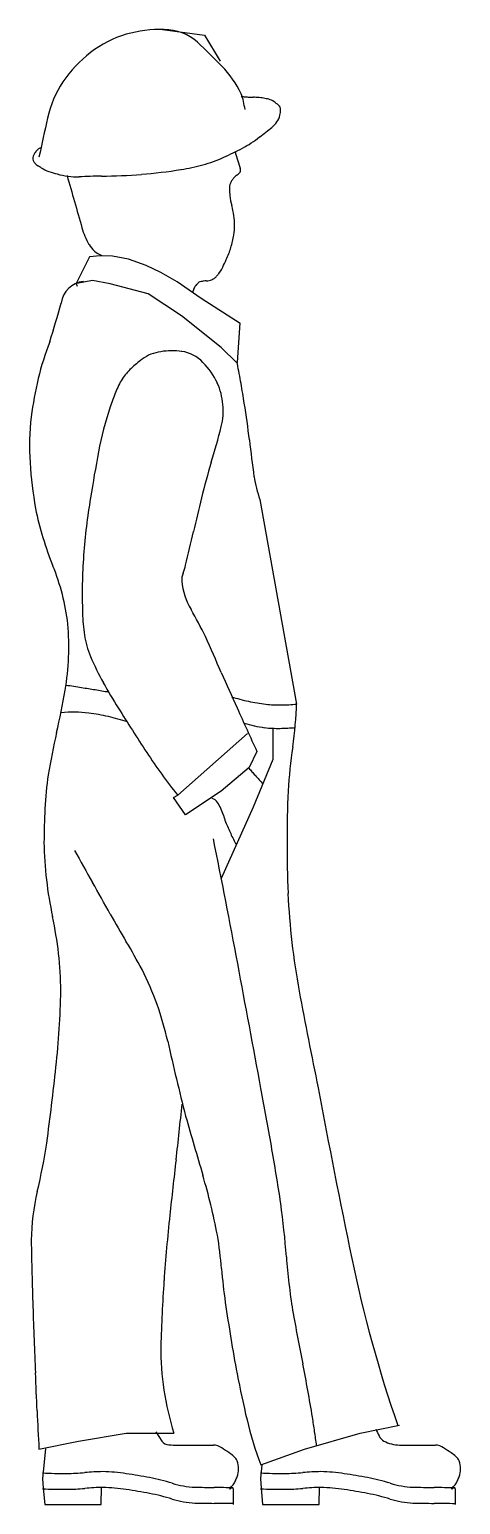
# Model space of a CAD drawing. Extents: x -6.4 to 14.7, y -0.3 to 71.7.
import ezdxf

# ---------------------------------------------------------------- set-up
doc = ezdxf.new("R2010")
doc.units = 0
doc.header["$LTSCALE"] = 254
doc.header["$MEASUREMENT"] = 0
doc.layers.get('0').update_dxf_attribs({"linetype": 'CONTINUOUS'})

msp = doc.modelspace()

# ---------------------------------------------------------------- linework, layer by layer
at = {"linetype": 'Continuous'}
for p, q in [((0.116, 71.672), (2.172, 71.402)), ((2.172, 71.402), (2.944, 70.133)), ((3.647, 65.728), (3.779, 65.313)), ((3.779, 65.313), (3.91, 64.898)), ((-3.44, 60.581), (-4.095, 59.27)), ((-2.913, 60.63), (-3.44, 60.581)), ((-2.318, 60.611), (-2.913, 60.63)), ((-1.533, 60.462), (-2.318, 60.611)), ((-0.679, 60.154), (-1.533, 60.462)), ((0.045, 59.806), (-0.679, 60.154)), ((0.84, 59.36), (0.045, 59.806)), ((-4.095, 59.27), (-4.045, 59.141)), ((-3.3, 59.419), (-4.065, 59.27)), ((-2.423, 59.252), (-3.3, 59.419)), ((-0.58, 58.764), (-2.423, 59.252)), ((2.012, 58.545), (0.84, 59.36)), ((1.059, 57.705), (-0.58, 58.764)), ((3.906, 57.328), (2.012, 58.545)), ((2.993, 56.157), (1.059, 57.705)), ((3.9, 57.349), (3.764, 55.411)), ((3.767, 55.384), (2.993, 56.157)), ((3.776, 55.357), (3.767, 55.384)), ((4.87, 48.725), (6.669, 38.747)), ((5.508, 37.536), (5.508, 36.039)), ((0.866, 34.298), (4.279, 37.303)), ((4.734, 36.426), (4.348, 35.652)), ((5.508, 36.039), (4.541, 33.718)), ((4.348, 35.652), (2.993, 34.492)), ((0.664, 34.181), (0.866, 34.298)), ((1.253, 33.331), (0.664, 34.181)), ((2.993, 34.492), (1.253, 33.331)), ((4.541, 33.718), (2.993, 30.236)), ((-3.97, 2.767), (-1.649, 3.154)), ((-1.649, 3.154), (-0.102, 3.154)), ((-0.206, 3.213), (-0.057, 2.99)), ((-0.102, 3.154), (0.672, 3.154)), ((-0.057, 2.99), (0.092, 2.767)), ((7.056, 2.38), (9.764, 3.154)), ((9.764, 3.154), (11.698, 3.541)), ((-5.905, 2.38), (-3.97, 2.767)), ((-5.594, 2.388), (-5.739, 0.941)), ((0.866, 2.574), (1.349, 2.574)), ((1.349, 2.574), (1.833, 2.574)), ((1.833, 2.574), (2.22, 2.574)), ((2.22, 2.574), (2.607, 2.574)), ((4.928, 1.606), (7.056, 2.38)), ((11.698, 2.574), (12.182, 2.574)), ((12.182, 2.574), (12.666, 2.574)), ((12.666, 2.574), (13.053, 2.574)), ((13.053, 2.574), (13.439, 2.574)), ((4.967, 1.612), (4.9, 0.941)), ((-5.739, 0.941), (-5.695, 0.471)), ((4.9, 0.941), (4.945, 0.471)), ((-5.695, 0.471), (-5.627, -0.328)), ((-2.876, -0.328), (-2.854, 0.538)), ((3.574, 0.446), (3.574, 0.059)), ((3.574, 0.059), (3.574, -0.328)), ((4.945, 0.471), (5.012, -0.328)), ((7.763, -0.328), (7.785, 0.538)), ((14.407, 0.446), (14.407, 0.059)), ((14.407, 0.059), (14.407, -0.328)), ((-5.627, -0.328), (-2.876, -0.328)), ((5.012, -0.328), (7.763, -0.328))]:
    msp.add_line(p, q, dxfattribs=at)
for centre, radius, start, end in [((-0.236, 66.543), 5.096, 106.1015, 128.20163), ((0.021, 65.623), 6.052, 88.26398, 106.021), ((0.215, 69.248), 2.424, 48.12176, 90.24161), ((-32.059, 35.489), 49.127, 44.43176, 46.37863), ((0.579, 65.425), 6.479, 127.74995, 145.2502), ((-0.465, 66.442), 4.897, 25.33994, 44.60222), ((-0.235, 66.184), 5.38, 146.94649, 167.44821), ((2.144, 67.768), 1.973, 11.37345, 22.95246), ((4.754, 76.201), 7.835, 264.19771, 265.6113), ((-19.348, 63.429), 23.899, 10.45016, 11.41089), ((6.37, 97.262), 28.958, 265.61121, 265.99371), ((4.66, 73.112), 4.748, 266.22477, 268.83688), ((4.351, 57.936), 10.431, 87.64731, 88.83653), ((4.669, 66.364), 1.997, 78.98611, 86.82547), ((3.418, 59.926), 8.556, 77.16445, 78.99834), ((5.149, 67.588), 0.701, 53.48228, 76.03326), ((3.291, 65.047), 3.849, 49.57879, 53.76137), ((5.581, 67.755), 0.303, 359.83848, 47.1114), ((4.93, 67.714), 0.954, 346.36136, 2.41682), ((132.806, 36.051), 141.791, 167.24623, 168.03645), ((4.751, 67.801), 1.149, 308.21024, 344.24167), ((1.615, 70.484), 5.195, 297.63426, 308.73568), ((-6.264, 81.243), 18.528, 306.92265, 309.26459), ((-5.781, 65.358), 0.431, 152.28289, 171.22289), ((-5.67, 65.303), 0.555, 137.78722, 152.56369), ((-3.063, 63.183), 3.915, 137.80305, 140.44426), ((-5.77, 65.645), 0.256, 100.70966, 139.06525), ((-3.46, 80.157), 16.119, 294.07742, 297.67049), ((-5.938, 65.395), 0.271, 173.74902, 205.16362), ((-5.582, 65.551), 0.66, 204.31721, 217.59701), ((-5.694, 65.475), 0.524, 218.50242, 239.22283), ((-15.45, 49.223), 18.431, 58.41813, 59.01722), ((-4.91, 66.336), 1.667, 237.84725, 252.2665), ((-3.158, 91.316), 26.806, 274.81776, 278.98064), ((-0.387, 73.987), 9.258, 278.78401, 285.53631), ((0.231, 71.776), 6.962, 285.50736, 294.47462), ((3.502, 64.758), 0.431, 5.69214, 18.89017), ((4.465, 95.521), 32.321, 252.19519, 252.94462), ((-4.065, 67.815), 3.331, 253.43474, 272.03805), ((159357.536, 45598.427), 165739.565, 195.94601295, 195.94647131), ((5.061, -208.763), 273.397, 91.6584, 91.88804), ((-2.923, 88.507), 23.988, 270.17128, 274.8226), ((4.051, 63.919), 0.666, 157.34152, 183.57439), ((4.455, 63.708), 1.121, 146.72474, 155.37184), ((4.295, 63.814), 0.929, 136.35174, 146.77513), ((4.56, 63.491), 1.345, 125.94798, 134.19684), ((3.342, 65.173), 0.732, 305.88496, 320.94076), ((3.802, 64.784), 0.13, 326.06445, 7.43264), ((9.67, 64.223), 6.293, 183.14987, 185.99709), ((6.302, 63.845), 2.904, 185.53169, 195.34618), ((10277.23, 3001.026), 10692.875, 195.9464665, 195.9535712), ((-1.157, 61.8), 4.83, 9.41433, 15.32983), ((-0.669, 62.843), 3.249, 195.0288, 210.64815), ((0.821, 62.107), 2.821, 350.51717, 0.17564), ((0.258, 62.107), 3.385, 0.13527, 8.19415), ((-1.307, 62.469), 4.98, 343.19241, 350.43975), ((-2.416, 61.766), 1.197, 208.94627, 249.31114), ((-0.558, 62.241), 4.197, 334.62831, 343.22117), ((1.726, 60.691), 1.476, 319.56009, 335.20499), ((-31.892, 76.288), 38.535, 335.11435, 335.71894), ((-3.6, 58.154), 1.233, 96.39574, 172.43433), ((1.907, 58.922), 0.275, 152.19149, 173.55072), ((2.46, 58.592), 0.917, 143.53662, 150.0597), ((2.912, 58.258), 1.48, 139.49874, 143.54615), ((2.731, 58.443), 1.222, 136.68833, 140.56505), ((2.072, 59.064), 0.317, 121.93307, 136.77162), ((2.066, 59.048), 0.328, 100.70672, 119.56955), ((2.489, 56.849), 2.567, 98.42963, 100.86828), ((2.357, 57.828), 1.579, 93.4861, 98.87252), ((2.155, 61.136), 1.735, 273.48696, 278.38912), ((2.333, 59.838), 0.425, 280.1511, 294.43589), ((1.847, 60.912), 1.604, 294.36121, 298.17149), ((2.368, 59.926), 0.489, 298.94649, 318.79485), ((-3.595, 65.183), 8.438, 318.61049, 319.77885), ((-4.14, 59.628), 5.814, 352.30088, 353.3267), ((-82.44, 80.069), 80.608, 342.94726, 344.34457), ((7.171, 51.491), 13.483, 158.51272, 166.53749), ((2.898, 50.567), 6.272, 126.99131, 133.28699), ((0.323, 53.93), 2.037, 97.91909, 126.03252), ((0.612, 52.18), 3.81, 83.26627, 98.60341), ((0.786, 54.167), 1.817, 43.73966, 81.34882), ((0.612, 52.99), 2.941, 133.21702, 146.57311), ((-0.263, 53.031), 3.362, 24.32968, 45.36852), ((-21.443, 50.14), 25.753, 9.50752, 11.68745), ((10.717, 50.636), 17.132, 166.51571, 172.83727), ((1.426, 52.558), 3.859, 147.88694, 158.82899), ((-0.174, 53.087), 3.257, 4.96159, 24.09119), ((-372.427, -8.644), 381.626, 9.36065, 9.50778), ((11.65, 48.589), 14.826, 158.79543, 161.65549), ((-0.199, 53.062), 3.284, 346.37745, 5.35296), ((-33.893, 47.27), 38.505, 6.51246, 9.2018), ((5.633, 51.338), 12, 173.13772, 183.85453), ((13.644, 47.876), 16.944, 161.48833, 169.18827), ((-36.416, 62.42), 40.691, 343.03755, 345.5823), ((86.844, 61.053), 83.016, 186.51289, 187.76055), ((15.403, 51.981), 21.792, 183.81543, 189.7346), ((64.674, 38.117), 68.898, 169.1766, 171.07419), ((33.362, 41.137), 32.26, 163.03725, 166.24652), ((12.284, 51.186), 7.811, 189.89869, 198.36164), ((9.6, 51.503), 15.999, 191.56122, 202.10903), ((26.658, 43.793), 30.464, 170.52794, 175.82594), ((1679.703, -346.604), 1723.644, 166.738028, 166.794178), ((-1140.375, 315.143), 1173.035, 346.711604, 346.79411), ((-15.369, 41.349), 10.956, 6.83139, 22.16237), ((22.065, 44.123), 25.859, 175.81482, 182.05371), ((-3.068, 46.724), 4.486, 339.22931, 344.39927), ((2.073, 44.77), 1.014, 158.97892, 181.44864), ((4.543, 45.122), 3.504, 186.19582, 210.20959), ((-18.685, 31.744), 23.301, 26.21188, 29.89958), ((-17.639, 41.589), 13.191, 357.57147, 4.62304), ((5.195, 43.448), 8.976, 181.6041, 188.56683), ((0.658, 42.758), 4.387, 188.48193, 202.64709), ((-3453.724, -1489.655), 3780.162, 23.874269, 23.903146), ((11.011, 47.303), 15.693, 203.40798, 208.62649), ((-17.48, 41.577), 13.031, 350.45404, 357.59194), ((-14.919, -31.688), 72.087, 81.45526, 81.76465), ((15.562, 49.785), 20.877, 208.62072, 212.5451), ((311.014, 176.625), 336.845, 203.87424, 204.1983), ((-48.399, 47.181), 44.453, 347.22579, 349.9408), ((-10.615, -3.04), 43.118, 80.93803, 81.4553), ((-29.337, -120.477), 162.037, 80.70417, 80.94092), ((-16.093, -39.566), 80.05, 80.22487, 80.70409), ((6.014, 46.72), 8.022, 251.69815, 257.81199), ((-4.16, 31.215), 7.136, 89.91729, 95.35524), ((-4.155, 33.285), 5.066, 82.28291, 89.93433), ((-5.055, 26.717), 11.695, 77.47911, 82.23466), ((112.755, 110.468), 135.457, 212.06644, 213.15712), ((288.123, 166.51), 311.818, 204.22707, 204.44182), ((6.106, 47.138), 8.45, 257.79991, 263.60526), ((5.867, 45.061), 6.36, 263.66421, 270.45063), ((5.863, 45.849), 7.147, 270.43555, 276.47611), ((-11.007, 39.228), 17.676, 351.63075, 358.64271), ((-4.329, 29.979), 8.354, 70.83825, 77.49049), ((6.731, 46.832), 9.395, 253.80737, 256.92108), ((277.339, 161.609), 299.973, 204.44185, 204.66508), ((5.638, 42.122), 4.56, 256.91328, 263.3214), ((5.75, 43.573), 6.014, 263.86624, 271.03596), ((5.669, 48.168), 10.61, 271.02405, 275.09345), ((32.326, 28.878), 38.32, 167.22551, 170.37475), ((21.323, 50.732), 26.24, 213.15271, 218.77642), ((32.191, 32.875), 25.987, 171.636, 176.41011), ((9.515, 32.974), 15.147, 171.22025, 177.48387), ((32.997, 60.353), 37.857, 220.79569, 221.14611), ((24.659, 53.068), 26.785, 221.14618, 221.64145), ((41.597, 68.135), 49.455, 221.64748, 221.9869), ((35.116, 62.302), 40.736, 221.9869, 222.39897), ((2.434, 33.717), 0.436, 31.69446, 74.41768), ((0.988, 32.743), 2.18, 24.40108, 33.49556), ((60.38, 32.095), 54.179, 177.45342, 180.09715), ((41.353, 31.569), 47.016, 177.47728, 179.49794), ((1.077, 32.763), 2.091, 15.40887, 24.91635), ((5.82, 34.071), 2.829, 195.42018, 202.45618), ((126.948, 86.452), 134.798, 203.36622, 203.62887), ((8.822, 34.773), 5.862, 203.62356, 209.65449), ((13.168, 32.325), 18.832, 181.04696, 192.13352), ((-399.039, -49.278), 409.821, 10.59622, 11.46344), ((79.267, 32.126), 73.065, 180.09641, 182.05702), ((360.749, 235.415), 417.979, 209.18595, 209.42934), ((-2059.756, -1130.106), 2361.139, 29.386317, 29.429404), ((40.885, 31.058), 34.672, 182.5711, 190.51072), ((-23.196, 24.507), 18.363, 0.76857, 12.13589), ((85.632, 78.543), 101.285, 209.61261, 210.49496), ((-37.986, 5.741), 42.179, 28.37667, 30.49517), ((-3038.827, -543.119), 3095.405, 10.481364, 10.596185), ((-14.299, 19.008), 15.038, 12.58123, 26.79182), ((-50.522, 25.863), 45.701, 353.92626, 358.60759), ((244.747, 68.828), 242.003, 190.49841, 191.63858), ((129.802, 51.326), 132.642, 192.64732, 194.2706), ((-142.559, 35.65), 138.256, 352.38034, 353.92891), ((-244.888, -26.786), 254.156, 9.96224, 10.60395), ((415.129, 96.002), 414.437, 190.56607, 191.73925), ((-138.272, 32.927), 140.024, 353.26423, 354.38034), ((506.978, 164.309), 526.289, 196.06964, 196.39691), ((-35.586, 21.976), 30.421, 346.64125, 351.19131), ((-112.556, -3.543), 119.799, 8.60101, 9.96235), ((266.991, -14.937), 268.056, 173.26422, 173.84726), ((-27.661, 6.985), 31.016, 10.85416, 16.40091), ((4.507, 12.447), 10.789, 166.59669, 179.35724), ((90.635, 4.234), 90.662, 173.94787, 175.97265), ((-35.048, 8.753), 41.327, 4.17179, 7.81641), ((163.549, 15.09), 169.849, 180.85083, 181.94288), ((-15.788, 9.658), 18.856, 4.64304, 9.67372), ((36.004, 13.935), 29.913, 184.17001, 189.20298), ((73.921, 25.086), 65.937, 191.72936, 199.08842), ((32.266, 13.561), 29.356, 184.64508, 187.87818), ((72.731, 5.494), 72.714, 175.97197, 178.49632), ((148.691, 31.192), 147.107, 188.46481, 189.15236), ((284.868, 19.205), 291.238, 181.94276, 182.57966), ((147.365, 34.444), 143.142, 190.17756, 191.24073), ((11.947, 7.156), 11.907, 178.81485, 189.17924), ((55.247, 16.137), 52.458, 189.15225, 191.08009), ((-70.192, -8.795), 78.671, 9.30665, 11.24091), ((-1326.055, -50.765), 1321.205, 2.385979, 2.466651), ((54.247, 15.645), 51.383, 190.75655, 193.32651), ((16.645, 7.903), 16.663, 189.13665, 196.55729), ((123.868, 9.649), 129.976, 182.38599, 183.206), ((20.716, 7.699), 16.923, 193.31382, 201.10076), ((-40.902, -3.761), 48.952, 8.22038, 9.03627), ((-61.778, -6.777), 70.045, 7.65017, 8.22038), ((18.104, 6.681), 8.268, 203.78127, 206.30127), ((11.205, 3.261), 0.567, 205.32038, 240.43797), ((0.462, 3.056), 0.469, 217.9695, 266.66207), ((0.747, 5.616), 3.044, 264.1087, 272.23694), ((2.571, 1.784), 0.791, 56.11761, 87.4094), ((-2.287, -5.664), 9.682, 54.17502, 56.82288), ((2.263, 0.411), 2.098, 50.08151, 57.81305), ((11.778, 4.469), 1.904, 243.36203, 255.47979), ((11.707, 4.177), 1.603, 255.3456, 269.70687), ((13.404, 1.784), 0.791, 56.11761, 87.4094), ((8.546, -5.664), 9.682, 54.17502, 56.82288), ((13.096, 0.411), 2.098, 50.08151, 57.81305), ((3.28, 1.617), 0.521, 20.57342, 50.75779), ((2.537, 1.389), 1.297, 0.95882, 18.45314), ((14.112, 1.617), 0.521, 20.57342, 50.75779), ((13.37, 1.389), 1.297, 0.95882, 18.45314), ((-4.927, 17.948), 16.758, 267.2211, 269.24817), ((-4.511, 49.601), 48.414, 269.24804, 269.94979), ((-4.672, 12.224), 11.038, 270.61158, 275.20494), ((-2.681, -9.632), 10.908, 90.55715, 95.20504), ((-2.902, -6.699), 7.976, 80.91501, 89.17486), ((-12.207, -64.995), 67.01, 79.94298, 80.92869), ((-2.661, -9.937), 11.133, 72.98192, 78.83833), ((2.943, 1.145), 0.808, 321.27826, 336.61746), ((-0.588, 2.679), 4.658, 336.52874, 339.21258), ((2.831, 1.386), 1.003, 338.97045, 1.42428), ((5.712, 17.948), 16.758, 267.2211, 269.24817), ((6.128, 49.601), 48.414, 269.24804, 269.94979), ((5.968, 12.224), 11.038, 270.61158, 275.20494), ((7.959, -9.632), 10.908, 90.55715, 95.20504), ((7.736, -6.671), 7.948, 80.87177, 89.16068), ((-3.426, -76.258), 78.424, 80.04341, 80.88566), ((8.049, -9.681), 10.868, 72.93969, 78.9388), ((13.776, 1.145), 0.808, 321.27826, 336.61746), ((10.245, 2.679), 4.658, 336.52874, 339.21258), ((13.664, 1.386), 1.003, 338.97045, 1.42428), ((-4.927, 17.174), 16.758, 267.2211, 269.24817), ((-4.511, 48.827), 48.414, 269.24804, 269.94979), ((-4.672, 11.451), 11.038, 270.61158, 275.20494), ((-2.681, -10.405), 10.908, 90.55715, 95.20504), ((-2.902, -7.473), 7.976, 80.91501, 89.17486), ((-12.207, -65.769), 67.01, 79.94298, 80.92869), ((-2.661, -10.711), 11.133, 72.98192, 78.83833), ((1.913, 4.99), 4.479, 252.91878, 267.38186), ((38.411, 2332.572), 2332.345, 269.098346, 269.121264), ((-105.745, -7066.38), 7067.712, 89.113742, 89.121305), ((3.916, 0.019), 0.685, 130.00946, 141.45039), ((3.418, 0.504), 0.0696, 237.09032, 309.6426), ((3.515, 0.373), 0.0935, 50.96514, 124.05576), ((2.88, 1.252), 0.926, 310.02902, 318.51546), ((5.712, 17.174), 16.758, 267.2211, 269.24817), ((6.128, 48.827), 48.414, 269.24804, 269.94979), ((5.968, 11.451), 11.038, 270.61158, 275.20494), ((7.959, -10.405), 10.908, 90.55715, 95.20504), ((7.736, -7.445), 7.948, 80.87177, 89.16068), ((-3.426, -77.031), 78.424, 80.04341, 80.88566), ((8.049, -10.455), 10.868, 72.93969, 78.9388), ((12.554, 4.982), 4.471, 252.87674, 267.36493), ((52.561, 2548.891), 2548.692, 269.09595, 269.119098), ((-110.29, -8042.86), 8044.311, 89.1118082, 89.119142), ((14.749, 0.019), 0.685, 130.00946, 141.45039), ((14.251, 0.504), 0.0696, 237.09032, 309.6426), ((14.348, 0.373), 0.0935, 50.96514, 124.05576), ((13.713, 1.252), 0.926, 310.02902, 318.51546), ((1.913, 4.216), 4.479, 252.91878, 267.38186), ((38.411, 2331.798), 2332.345, 269.098346, 269.121264), ((-105.745, -7067.153), 7067.712, 89.113742, 89.121305), ((12.554, 4.208), 4.471, 252.87674, 267.36493), ((52.561, 2548.117), 2548.692, 269.09595, 269.119098), ((-110.29, -8043.634), 8044.311, 89.1118082, 89.119142)]:
    msp.add_arc(centre, radius, start, end, dxfattribs=at)

doc.saveas('drawing.dxf')
